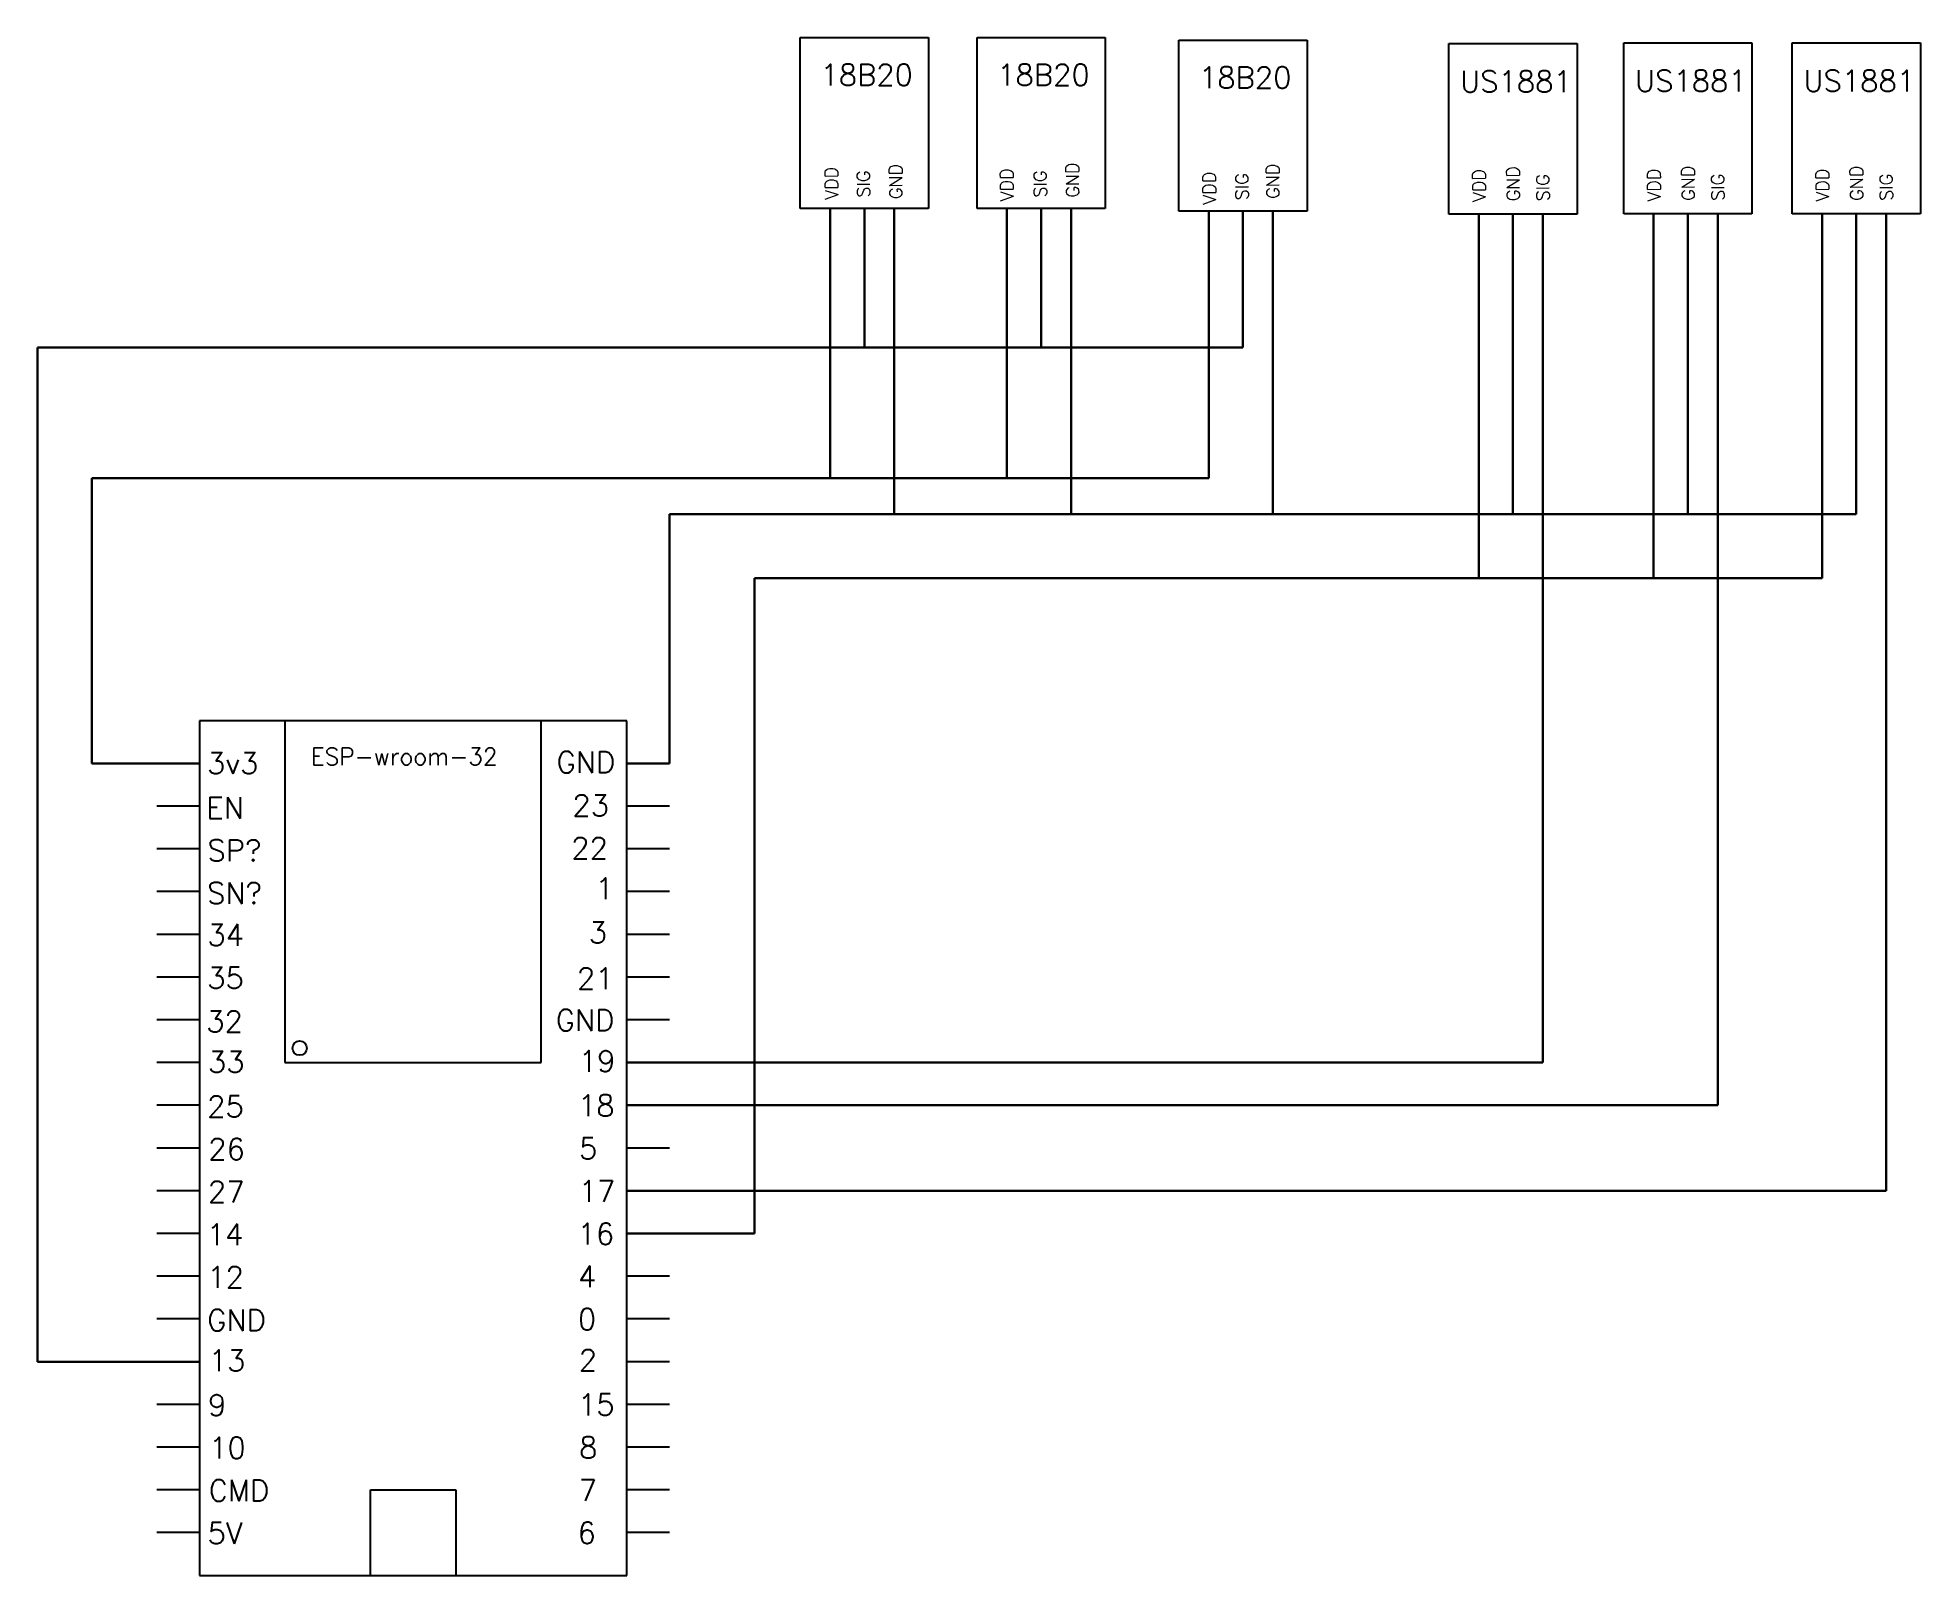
# Model space of a CAD drawing. Header units: millimetres. Extents: x 31 to 251, y 50 to 230.
import ezdxf

# ---------------------------------------------------------------- set-up
doc = ezdxf.new("R2010")
doc.units = ezdxf.units.MM
doc.styles.get("Standard").update_dxf_attribs({"font": 'txt.shx'})

msp = doc.modelspace()

# ---------------------------------------------------------------- linework, layer by layer
for p, q in [((120.307215, 219.916302), (120.307215, 229.916302)), ((120.307215, 229.916302), (130.307215, 229.916302)), ((130.307215, 229.916302), (135.307215, 229.916302)), ((135.307215, 229.916302), (135.307215, 209.916302)), ((140.990158, 219.916302), (140.990158, 229.916302)), ((140.990158, 229.916302), (150.990158, 229.916302)), ((150.990158, 229.916302), (155.990158, 229.916302)), ((155.990158, 229.916302), (155.990158, 209.916302)), ((164.597551, 219.609756), (164.597551, 229.609756)), ((164.597551, 229.609756), (174.597551, 229.609756)), ((174.597551, 229.609756), (179.597551, 229.609756)), ((179.597551, 229.609756), (179.597551, 209.609756)), ((196.188036, 219.244214), (196.188036, 229.244214)), ((196.188036, 229.244214), (206.188036, 229.244214)), ((206.188036, 229.244214), (211.188036, 229.244214)), ((211.188036, 229.244214), (211.188036, 209.244214)), ((216.652767, 219.300797), (216.652767, 229.300797)), ((216.652767, 229.300797), (226.652767, 229.300797)), ((226.652767, 229.300797), (231.652767, 229.300797)), ((231.652767, 229.300797), (231.652767, 209.300797)), ((236.360101, 219.300797), (236.360101, 229.300797)), ((236.360101, 229.300797), (246.360101, 229.300797)), ((246.360101, 229.300797), (251.360101, 229.300797)), ((251.360101, 229.300797), (251.360101, 209.300797)), ((120.307215, 209.916302), (120.307215, 219.916302)), ((140.990158, 209.916302), (140.990158, 219.916302)), ((164.597551, 209.609756), (164.597551, 219.609756)), ((196.188036, 209.244214), (196.188036, 219.244214)), ((216.652767, 209.300797), (216.652767, 219.300797)), ((236.360101, 209.300797), (236.360101, 219.300797)), ((135.307215, 209.916302), (120.307215, 209.916302)), ((155.990158, 209.916302), (140.990158, 209.916302)), ((179.597551, 209.609756), (164.597551, 209.609756)), ((231.652767, 209.300797), (216.652767, 209.300797)), ((251.360101, 209.300797), (236.360101, 209.300797)), ((211.188036, 209.244214), (196.188036, 209.244214)), ((100, 150), (50, 150)), ((50, 150), (50, 50)), ((60, 150), (60, 110)), ((90, 110), (90, 150)), ((100, 50), (100, 150)), ((50, 140), (45, 140)), ((105, 140), (100, 140)), ((50, 135), (45, 135)), ((105, 135), (100, 135)), ((50, 130), (45, 130)), ((105, 130), (100, 130)), ((50, 125), (45, 125)), ((105, 125), (100, 125)), ((50, 120), (45, 120)), ((105, 120), (100, 120)), ((50, 115), (45, 115)), ((105, 115), (100, 115)), ((50, 110), (45, 110)), ((60, 110), (90, 110)), ((50, 105), (45, 105)), ((50, 100), (45, 100)), ((105, 100), (100, 100)), ((50, 95), (45, 95)), ((50, 90), (45, 90)), ((50, 85), (45, 85)), ((105, 85), (100, 85)), ((50, 80), (45, 80)), ((105, 80), (100, 80)), ((105, 75), (100, 75)), ((50, 70), (45, 70)), ((105, 70), (100, 70)), ((50, 65), (45, 65)), ((105, 65), (100, 65)), ((50, 60), (45, 60)), ((70, 55), (70, 60)), ((70, 60), (80, 60)), ((80, 60), (80, 50)), ((105, 60), (100, 60)), ((50, 55), (45, 55)), ((70, 50), (70, 55)), ((105, 55), (100, 55)), ((50, 50), (100, 50))]:
    msp.add_line(p, q)
at = {"color": 1, "lineweight": 30}
for p, q in [((123.807215, 209.916302), (123.807215, 199.916302)), ((144.490158, 209.916302), (144.490158, 199.916302)), ((168.097551, 209.609756), (168.097551, 199.609756)), ((220.152767, 209.300797), (220.152767, 199.300797)), ((239.860101, 209.300797), (239.860101, 199.300797)), ((199.688036, 209.244214), (199.688036, 199.244214)), ((123.807215, 199.916302), (123.807215, 178.355308)), ((144.490158, 199.916302), (144.490158, 178.355308)), ((168.097551, 199.916302), (168.097551, 178.355308)), ((199.688036, 199.244214), (199.688036, 166.682884)), ((220.152767, 199.300797), (220.152767, 166.682884)), ((239.860101, 199.300797), (239.860101, 166.682884)), ((37.402197, 178.355308), (37.402197, 145)), ((37.402197, 178.355308), (168.097551, 178.355308)), ((114.929106, 90), (114.929106, 166.682884)), ((114.929106, 166.682884), (239.860101, 166.682884)), ((45, 145), (37.402197, 145)), ((50, 145), (45, 145)), ((105, 90), (100, 90)), ((105, 90), (114.929106, 90))]:
    msp.add_line(p, q, dxfattribs=at)
at = {"color": 2, "lineweight": 30}
for p, q in [((127.807215, 209.916302), (127.807215, 199.916302)), ((148.490158, 209.916302), (148.490158, 199.916302)), ((172.097551, 209.609756), (172.097551, 199.609756)), ((227.652767, 209.300797), (227.652767, 199.300797)), ((247.360101, 209.300797), (247.360101, 199.300797)), ((207.188036, 209.244214), (207.188036, 199.244214)), ((127.807215, 199.916302), (127.807215, 193.672394)), ((148.490158, 199.916302), (148.490158, 193.672394)), ((172.097551, 199.609756), (172.097551, 193.672394)), ((207.188036, 199.244214), (207.188036, 110)), ((227.652767, 199.300797), (227.652767, 105)), ((247.360101, 199.300797), (247.360101, 95)), ((31.071369, 193.672394), (148.490158, 193.672394)), ((31.071369, 75), (31.071369, 193.672394)), ((148.490158, 193.672394), (172.097551, 193.672394)), ((105, 110), (100, 110)), ((105, 110), (207.188036, 110)), ((105, 105), (100, 105)), ((105, 105), (227.652767, 105)), ((105, 95), (100, 95)), ((105, 95), (247.360101, 95)), ((45, 75), (31.071369, 75)), ((50, 75), (45, 75))]:
    msp.add_line(p, q, dxfattribs=at)
at = {"color": 5, "lineweight": 30}
for p, q in [((131.307215, 209.916302), (131.307215, 199.916302)), ((151.990158, 209.916302), (151.990158, 199.916302)), ((175.597551, 209.609756), (175.597551, 199.609756)), ((224.152767, 209.300797), (224.152767, 199.300797)), ((243.860101, 209.300797), (243.860101, 199.300797)), ((203.688036, 209.244214), (203.688036, 199.244214)), ((131.307215, 199.916302), (131.307215, 174.160183)), ((151.990158, 199.916302), (151.990158, 174.160183)), ((175.597551, 199.609756), (175.597551, 174.160183)), ((203.688036, 199.244214), (203.688036, 174.160183)), ((224.152767, 199.300797), (224.152767, 174.160183)), ((243.860101, 199.300797), (243.860101, 174.160183)), ((105, 145), (105, 174.160183)), ((105, 174.160183), (175.597551, 174.160183)), ((175.597551, 174.160183), (243.860101, 174.160183)), ((105, 145), (100, 145))]:
    msp.add_line(p, q, dxfattribs=at)
msp.add_circle((61.72722, 111.685877), 0.837799)

# ---------------------------------------------------------------- texts
at = {"attachment_point": 1}
for s, insert, char_height, width in [('18B20', (122.663277, 226.805517), 2.5, 9.495943), ('18B20', (143.346221, 226.805517), 2.5, 9.495943), ('18B20', (166.953614, 226.498971), 2.5, 9.495943), ('US1881', (197.503447, 226.046709), 2.5, 9.495943), ('US1881', (217.968179, 226.103291), 2.5, 9.495943), ('US1881', (237.675512, 226.103291), 2.5, 9.495943), ('3v3', (50.894939, 146.269316), 2.5, 5.853663), ('\\pxt8;ESP-wroom-32', (63.028034, 146.807857), 2, 24.06506), ('GND', (91.782658, 146.402349), 2.5, 5.853663), ('EN', (50.801587, 141.069105), 2.5, 5.853663), ('23', (93.640526, 141.33222), 2.5, 5.853663), ('SP?', (50.931668, 136.069105), 2.5, 5.853663), ('22', (93.510444, 136.33222), 2.5, 5.853663), ('SN?', (50.893125, 131.075984), 2.5, 5.853663), ('1', (96.333693, 131.599262), 2.5, 5.853663), ('34', (50.931668, 126.171433), 2.5, 5.853663), ('3', (95.548387, 126.477909), 2.5, 5.853663), ('35', (50.902761, 121.155825), 2.5, 5.853663), ('21', (94.175305, 121.072057), 2.5, 5.853663), ('32', (50.801587, 116.069105), 2.5, 5.853663), ('GND', (91.689305, 116.202138), 2.5, 5.853663), ('33', (51.002136, 111.32373), 2.5, 5.853663), ('19', (94.384286, 111.410451), 2.5, 5.853663), ('25', (50.908783, 106.123519), 2.5, 5.853663), ('18', (94.290933, 106.21024), 2.5, 5.853663), ('26', (51.038865, 101.123519), 2.5, 5.853663), ('5', (94.421014, 101.21024), 2.5, 5.853663), ('27', (51.000322, 96.130398), 2.5, 5.853663), ('17', (94.382472, 96.217119), 2.5, 5.853663), ('14\\P', (50.865423, 91.139126), 2.5, 5.853663), ('16', (94.247572, 91.225847), 2.5, 5.853663), ('12', (50.923237, 86.123519), 2.5, 5.853663), ('4', (94.305386, 86.21024), 2.5, 5.853663), ('GND', (50.908783, 81.123519), 2.5, 5.853663), ('0', (94.290933, 81.21024), 2.5, 5.853663), ('13', (51.088857, 76.375191), 2.5, 5.853663), ('2', (94.384286, 76.418552), 2.5, 5.853663), ('9', (50.995504, 71.17498), 2.5, 5.853663), ('15', (94.290933, 71.218341), 2.5, 5.853663), ('10', (51.125586, 66.17498), 2.5, 5.853663), ('8', (94.421014, 66.218341), 2.5, 5.853663), ('CMD', (51.087043, 61.18186), 2.5, 5.853663), ('7', (94.382472, 61.22522), 2.5, 5.853663), ('5V', (50.952144, 56.190588), 2.5, 5.853663), ('6', (94.247572, 56.233948), 2.5, 5.853663)]:
    msp.add_mtext(s, dxfattribs=dict(at, insert=insert, char_height=char_height, width=width))
at = {"char_height": 1.5, "width": 3.989163, "attachment_point": 1, "rotation": 90.5729387}
for s, insert in [('VDD', (123.230567, 210.952064)), ('SIG', (126.959567, 211.212227)), ('GND', (130.741324, 211.028294)), ('VDD', (143.740069, 210.778622)), ('SIG', (147.642511, 211.212227)), ('GND', (151.424268, 211.201736)), ('VDD', (167.434182, 210.385355)), ('SIG', (171.249904, 210.905681)), ('GND', (174.858219, 211.068632)), ('VDD', (199.000604, 210.688878)), ('GND', (202.989767, 210.775599)), ('SIG', (206.458605, 210.775599)), ('VDD', (219.465335, 210.745461)), ('GND', (223.454499, 210.832182)), ('SIG', (226.923336, 210.832182)), ('VDD', (239.172669, 210.745461)), ('GND', (243.161832, 210.832182)), ('SIG', (246.630669, 210.832182))]:
    msp.add_mtext(s, dxfattribs=dict(at, insert=insert))

doc.saveas('drawing.dxf')
